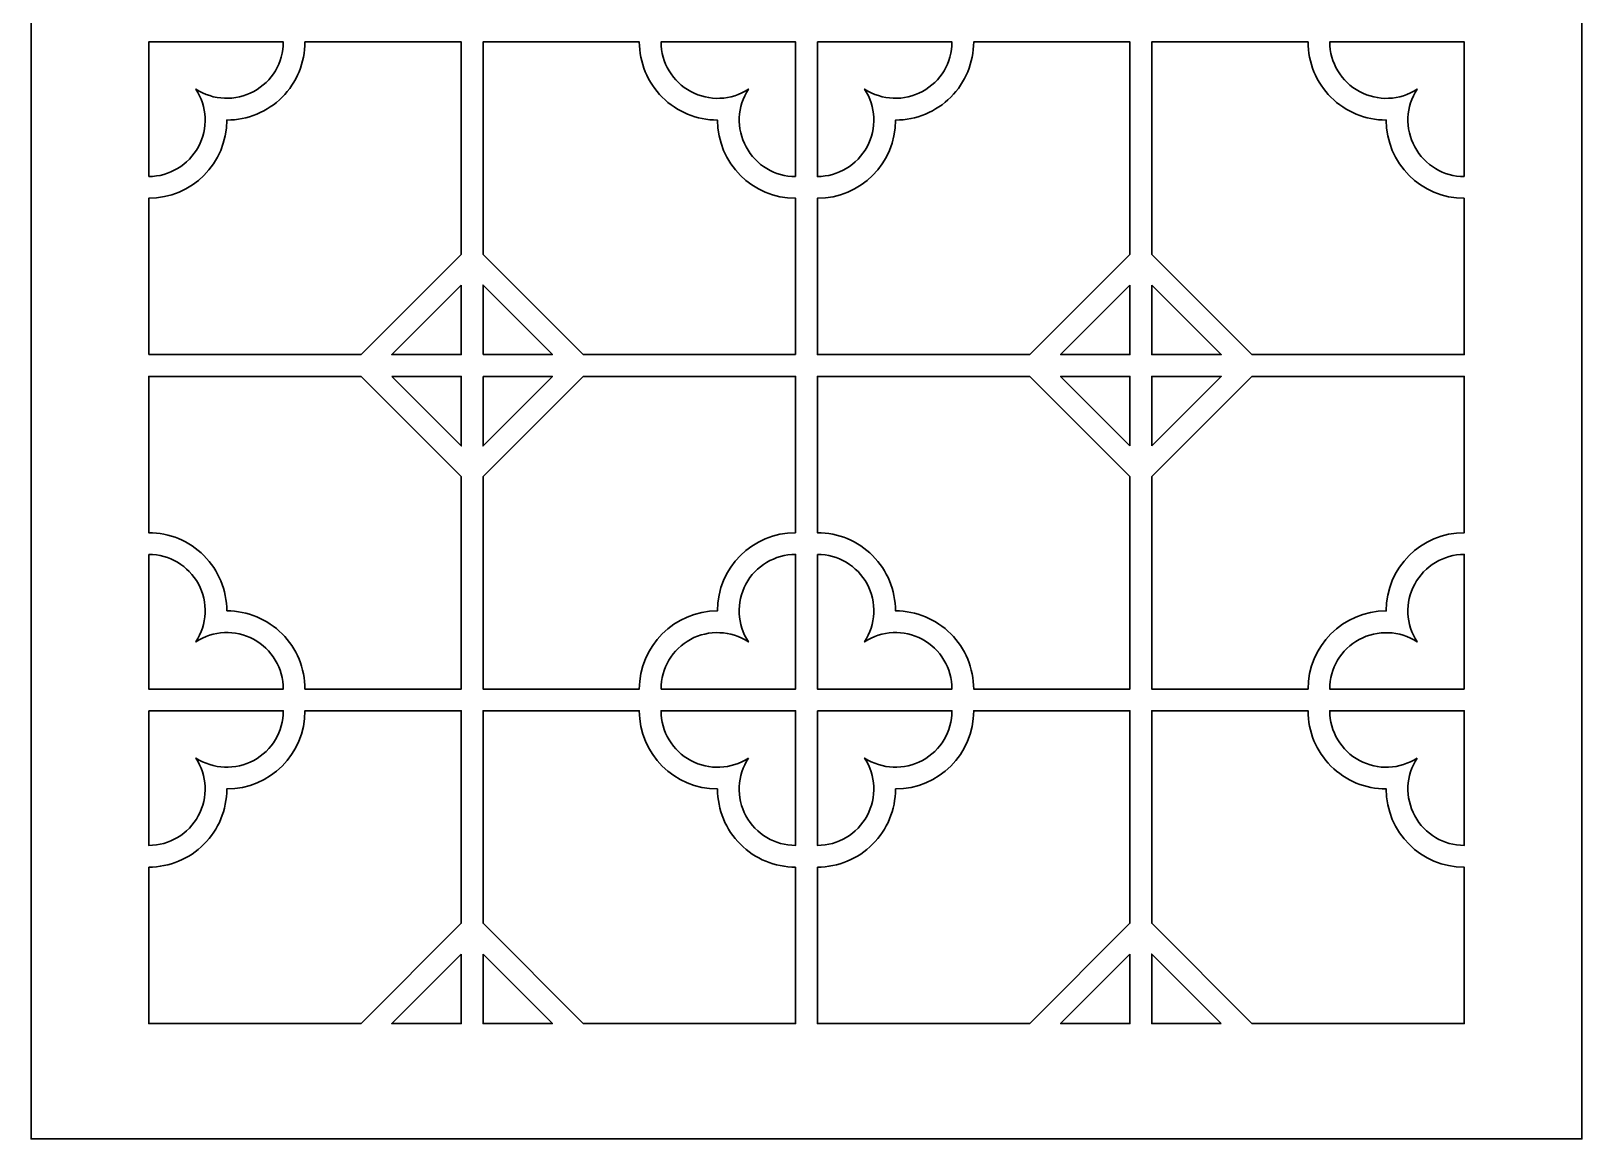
# Model space of a CAD drawing. Header units: centimetres. Extents: x -8.53 to -2.87, y 0.24 to 9.
# Drawn here: x -8.53 to -2.87, y 0.24 to 4.28 of the extents above; entities that cross this region are included whole.
import ezdxf

# ---------------------------------------------------------------- set-up
doc = ezdxf.new("R2010")
doc.units = ezdxf.units.CM
doc.header["$MEASUREMENT"] = 0
doc.layers.add('layer 1', color=7, linetype='Continuous')

msp = doc.modelspace()

# ---------------------------------------------------------------- linework, layer by layer
at = {"layer": 'layer 1', "color": 250, "lineweight": 30}
for points, knots in [([(-8.52545, 9.00077), (-8.52545, 9.00077), (-2.8683, 9.00077), (-2.8683, 9.00077), (-2.8683, 9.00077), (-2.8683, 9.00077), (-2.8683, 0.24004), (-2.8683, 0.24004), (-2.8683, 0.24004), (-2.8683, 0.24004), (-8.52545, 0.24004), (-8.52545, 0.24004), (-8.52545, 0.24004), (-8.52545, 0.24004), (-8.52545, 9.00077), (-8.52545, 9.00077)], [0, 0, 0, 0, 0.2, 0.2, 0.2, 0.2, 0.4, 0.4, 0.4, 0.4, 0.6, 0.6, 0.6, 0.6, 1, 1, 1, 1]), ([(-8.09632, 3.74932), (-8.02057, 3.74948), (-7.95101, 3.79116), (-7.91516, 3.85789), (-7.91516, 3.85789), (-7.87931, 3.92461), (-7.88246, 4.00488), (-7.92414, 4.06812), (-7.92414, 4.06812), (-7.86072, 4.02672), (-7.77969, 4.02344), (-7.71313, 4.05958), (-7.71313, 4.05958), (-7.64656, 4.09572), (-7.60518, 4.16456), (-7.60534, 4.2403), (-7.60534, 4.2403), (-7.60534, 4.2403), (-8.09632, 4.2403), (-8.09632, 4.2403), (-8.09632, 4.2403), (-8.09632, 4.2403), (-8.09632, 3.74932), (-8.09632, 3.74932)], [0, 0, 0, 0, 0.1428571, 0.1428571, 0.1428571, 0.1428571, 0.2857143, 0.2857143, 0.2857143, 0.2857143, 0.4285714, 0.4285714, 0.4285714, 0.4285714, 0.5714286, 0.5714286, 0.5714286, 0.5714286, 0.7142857, 0.7142857, 0.7142857, 0.7142857, 1, 1, 1, 1]), ([(-8.09632, 3.09996), (-8.09632, 3.09996), (-7.32138, 3.09996), (-7.32138, 3.09996), (-7.32138, 3.09996), (-7.32138, 3.09996), (-6.95599, 3.46537), (-6.95599, 3.46537), (-6.95599, 3.46537), (-6.95599, 3.46537), (-6.95599, 4.2403), (-6.95599, 4.2403), (-6.95599, 4.2403), (-6.95599, 4.2403), (-7.52615, 4.2403), (-7.52615, 4.2403), (-7.52615, 4.2403), (-7.5261, 4.16474), (-7.55607, 4.09226), (-7.60946, 4.0388), (-7.60946, 4.0388), (-7.66286, 3.98534), (-7.73567, 3.95528), (-7.81122, 3.95524), (-7.81122, 3.95524), (-7.81113, 3.79788), (-7.93896, 3.67023), (-8.09632, 3.67011), (-8.09632, 3.67011), (-8.09632, 3.67011), (-8.09632, 3.09996), (-8.09632, 3.09996)], [0, 0, 0, 0, 0.1111111, 0.1111111, 0.1111111, 0.1111111, 0.2222222, 0.2222222, 0.2222222, 0.2222222, 0.3333333, 0.3333333, 0.3333333, 0.3333333, 0.4444444, 0.4444444, 0.4444444, 0.4444444, 0.5555556, 0.5555556, 0.5555556, 0.5555556, 0.6666667, 0.6666667, 0.6666667, 0.6666667, 0.7777778, 0.7777778, 0.7777778, 0.7777778, 1, 1, 1, 1]), ([(-5.73646, 3.09996), (-5.73646, 3.09996), (-5.73646, 3.67011), (-5.73646, 3.67011), (-5.73646, 3.67011), (-5.89382, 3.67003), (-6.02145, 3.79788), (-6.02156, 3.95524), (-6.02156, 3.95524), (-6.09711, 3.95519), (-6.1696, 3.98515), (-6.22306, 4.03855), (-6.22306, 4.03855), (-6.27652, 4.09194), (-6.30658, 4.16474), (-6.30663, 4.2403), (-6.30663, 4.2403), (-6.30663, 4.2403), (-6.87679, 4.2403), (-6.87679, 4.2403), (-6.87679, 4.2403), (-6.87679, 4.2403), (-6.87679, 3.46537), (-6.87679, 3.46537), (-6.87679, 3.46537), (-6.87679, 3.46537), (-6.5114, 3.09996), (-6.5114, 3.09996), (-6.5114, 3.09996), (-6.5114, 3.09996), (-5.73646, 3.09996), (-5.73646, 3.09996)], [0, 0, 0, 0, 0.1111111, 0.1111111, 0.1111111, 0.1111111, 0.2222222, 0.2222222, 0.2222222, 0.2222222, 0.3333333, 0.3333333, 0.3333333, 0.3333333, 0.4444444, 0.4444444, 0.4444444, 0.4444444, 0.5555556, 0.5555556, 0.5555556, 0.5555556, 0.6666667, 0.6666667, 0.6666667, 0.6666667, 0.7777778, 0.7777778, 0.7777778, 0.7777778, 1, 1, 1, 1]), ([(-5.73646, 3.74932), (-5.73646, 3.74932), (-5.73646, 4.2403), (-5.73646, 4.2403), (-5.73646, 4.2403), (-5.73646, 4.2403), (-6.22744, 4.2403), (-6.22744, 4.2403), (-6.22744, 4.2403), (-6.22728, 4.16456), (-6.18559, 4.095), (-6.11887, 4.05915), (-6.11887, 4.05915), (-6.05214, 4.0233), (-5.97188, 4.02645), (-5.90863, 4.06812), (-5.90863, 4.06812), (-5.95003, 4.00469), (-5.95331, 3.92367), (-5.91718, 3.85711), (-5.91718, 3.85711), (-5.88104, 3.79054), (-5.8122, 3.74916), (-5.73646, 3.74932)], [0, 0, 0, 0, 0.1428571, 0.1428571, 0.1428571, 0.1428571, 0.2857143, 0.2857143, 0.2857143, 0.2857143, 0.4285714, 0.4285714, 0.4285714, 0.4285714, 0.5714286, 0.5714286, 0.5714286, 0.5714286, 0.7142857, 0.7142857, 0.7142857, 0.7142857, 1, 1, 1, 1]), ([(-5.65729, 4.2403), (-5.65729, 4.2403), (-5.65729, 3.74932), (-5.65729, 3.74932), (-5.65729, 3.74932), (-5.58155, 3.74948), (-5.51199, 3.79116), (-5.47614, 3.85788), (-5.47614, 3.85788), (-5.44029, 3.92461), (-5.44343, 4.00487), (-5.48511, 4.06812), (-5.48511, 4.06812), (-5.42168, 4.02672), (-5.34066, 4.02344), (-5.27409, 4.05958), (-5.27409, 4.05958), (-5.20753, 4.09571), (-5.16614, 4.16456), (-5.16631, 4.2403), (-5.16631, 4.2403), (-5.16631, 4.2403), (-5.65729, 4.2403), (-5.65729, 4.2403)], [0, 0, 0, 0, 0.1428571, 0.1428571, 0.1428571, 0.1428571, 0.2857143, 0.2857143, 0.2857143, 0.2857143, 0.4285714, 0.4285714, 0.4285714, 0.4285714, 0.5714286, 0.5714286, 0.5714286, 0.5714286, 0.7142857, 0.7142857, 0.7142857, 0.7142857, 1, 1, 1, 1]), ([(-4.88235, 3.09996), (-4.88235, 3.09996), (-5.65729, 3.09996), (-5.65729, 3.09996), (-5.65729, 3.09996), (-5.65729, 3.09996), (-5.65729, 3.67011), (-5.65729, 3.67011), (-5.65729, 3.67011), (-5.49973, 3.67023), (-5.3721, 3.79768), (-5.3722, 3.95524), (-5.3722, 3.95524), (-5.29654, 3.95528), (-5.224, 3.98537), (-5.17054, 4.0389), (-5.17054, 4.0389), (-5.11707, 4.09243), (-5.08706, 4.16464), (-5.08711, 4.2403), (-5.08711, 4.2403), (-5.08711, 4.2403), (-4.51695, 4.2403), (-4.51695, 4.2403), (-4.51695, 4.2403), (-4.51695, 4.2403), (-4.51695, 3.46537), (-4.51695, 3.46537), (-4.51695, 3.46537), (-4.51695, 3.46537), (-4.88235, 3.09996), (-4.88235, 3.09996)], [0, 0, 0, 0, 0.1111111, 0.1111111, 0.1111111, 0.1111111, 0.2222222, 0.2222222, 0.2222222, 0.2222222, 0.3333333, 0.3333333, 0.3333333, 0.3333333, 0.4444444, 0.4444444, 0.4444444, 0.4444444, 0.5555556, 0.5555556, 0.5555556, 0.5555556, 0.6666667, 0.6666667, 0.6666667, 0.6666667, 0.7777778, 0.7777778, 0.7777778, 0.7777778, 1, 1, 1, 1]), ([(-3.29744, 3.67011), (-3.45479, 3.67004), (-3.58242, 3.79788), (-3.58252, 3.95524), (-3.58252, 3.95524), (-3.65808, 3.95518), (-3.73057, 3.98515), (-3.78403, 4.03854), (-3.78403, 4.03854), (-3.83749, 4.09194), (-3.86755, 4.16474), (-3.86759, 4.2403), (-3.86759, 4.2403), (-3.86759, 4.2403), (-4.43777, 4.2403), (-4.43777, 4.2403), (-4.43777, 4.2403), (-4.43777, 4.2403), (-4.43777, 3.46537), (-4.43777, 3.46537), (-4.43777, 3.46537), (-4.43777, 3.46537), (-4.07235, 3.09996), (-4.07235, 3.09996), (-4.07235, 3.09996), (-4.07235, 3.09996), (-3.29744, 3.09996), (-3.29744, 3.09996), (-3.29744, 3.09996), (-3.29744, 3.09996), (-3.29744, 3.67011), (-3.29744, 3.67011)], [0, 0, 0, 0, 0.1111111, 0.1111111, 0.1111111, 0.1111111, 0.2222222, 0.2222222, 0.2222222, 0.2222222, 0.3333333, 0.3333333, 0.3333333, 0.3333333, 0.4444444, 0.4444444, 0.4444444, 0.4444444, 0.5555556, 0.5555556, 0.5555556, 0.5555556, 0.6666667, 0.6666667, 0.6666667, 0.6666667, 0.7777778, 0.7777778, 0.7777778, 0.7777778, 1, 1, 1, 1]), ([(-3.29744, 3.74932), (-3.29744, 3.74932), (-3.29744, 4.2403), (-3.29744, 4.2403), (-3.29744, 4.2403), (-3.29744, 4.2403), (-3.78841, 4.2403), (-3.78841, 4.2403), (-3.78841, 4.2403), (-3.78825, 4.16456), (-3.74657, 4.095), (-3.67985, 4.05915), (-3.67985, 4.05915), (-3.61312, 4.0233), (-3.53286, 4.02644), (-3.46961, 4.06812), (-3.46961, 4.06812), (-3.51101, 4.00469), (-3.51429, 3.92367), (-3.47816, 3.85711), (-3.47816, 3.85711), (-3.44202, 3.79054), (-3.37318, 3.74916), (-3.29744, 3.74932)], [0, 0, 0, 0, 0.1428571, 0.1428571, 0.1428571, 0.1428571, 0.2857143, 0.2857143, 0.2857143, 0.2857143, 0.4285714, 0.4285714, 0.4285714, 0.4285714, 0.5714286, 0.5714286, 0.5714286, 0.5714286, 0.7142857, 0.7142857, 0.7142857, 0.7142857, 1, 1, 1, 1]), ([(-6.95599, 3.35338), (-6.95599, 3.35338), (-6.95599, 3.09996), (-6.95599, 3.09996), (-6.95599, 3.09996), (-6.95599, 3.09996), (-7.20938, 3.09996), (-7.20938, 3.09996), (-7.20938, 3.09996), (-7.20938, 3.09996), (-6.95599, 3.35338), (-6.95599, 3.35338)], [0, 0, 0, 0, 0.25, 0.25, 0.25, 0.25, 0.5, 0.5, 0.5, 0.5, 1, 1, 1, 1]), ([(-6.87679, 3.09996), (-6.87679, 3.09996), (-6.87679, 3.35338), (-6.87679, 3.35338), (-6.87679, 3.35338), (-6.87679, 3.35338), (-6.62339, 3.09996), (-6.62339, 3.09996), (-6.62339, 3.09996), (-6.62339, 3.09996), (-6.87679, 3.09996), (-6.87679, 3.09996)], [0, 0, 0, 0, 0.25, 0.25, 0.25, 0.25, 0.5, 0.5, 0.5, 0.5, 1, 1, 1, 1]), ([(-4.51695, 3.35338), (-4.51695, 3.35338), (-4.51695, 3.09996), (-4.51695, 3.09996), (-4.51695, 3.09996), (-4.51695, 3.09996), (-4.77036, 3.09996), (-4.77036, 3.09996), (-4.77036, 3.09996), (-4.77036, 3.09996), (-4.51695, 3.35338), (-4.51695, 3.35338)], [0, 0, 0, 0, 0.25, 0.25, 0.25, 0.25, 0.5, 0.5, 0.5, 0.5, 1, 1, 1, 1]), ([(-4.43777, 3.35338), (-4.43777, 3.35338), (-4.18436, 3.09996), (-4.18436, 3.09996), (-4.18436, 3.09996), (-4.18436, 3.09996), (-4.43777, 3.09996), (-4.43777, 3.09996), (-4.43777, 3.09996), (-4.43777, 3.09996), (-4.43777, 3.35338), (-4.43777, 3.35338)], [0, 0, 0, 0, 0.25, 0.25, 0.25, 0.25, 0.5, 0.5, 0.5, 0.5, 1, 1, 1, 1]), ([(-7.81122, 2.16552), (-7.73567, 2.16557), (-7.66318, 2.1356), (-7.60972, 2.08221), (-7.60972, 2.08221), (-7.55626, 2.02882), (-7.52619, 1.95601), (-7.52615, 1.88045), (-7.52615, 1.88045), (-7.52615, 1.88045), (-6.95599, 1.88045), (-6.95599, 1.88045), (-6.95599, 1.88045), (-6.95599, 1.88045), (-6.95599, 2.65538), (-6.95599, 2.65538), (-6.95599, 2.65538), (-6.95599, 2.65538), (-7.32138, 3.02078), (-7.32138, 3.02078), (-7.32138, 3.02078), (-7.32138, 3.02078), (-8.09632, 3.02078), (-8.09632, 3.02078), (-8.09632, 3.02078), (-8.09632, 3.02078), (-8.09632, 2.45062), (-8.09632, 2.45062), (-8.09632, 2.45062), (-8.02073, 2.45063), (-7.94819, 2.42057), (-7.89473, 2.36713), (-7.89473, 2.36713), (-7.84128, 2.31367), (-7.81124, 2.24111), (-7.81122, 2.16552)], [0, 0, 0, 0, 0.1, 0.1, 0.1, 0.1, 0.2, 0.2, 0.2, 0.2, 0.3, 0.3, 0.3, 0.3, 0.4, 0.4, 0.4, 0.4, 0.5, 0.5, 0.5, 0.5, 0.6, 0.6, 0.6, 0.6, 0.7, 0.7, 0.7, 0.7, 0.8, 0.8, 0.8, 0.8, 1, 1, 1, 1]), ([(-7.20938, 3.02078), (-7.20938, 3.02078), (-6.95599, 3.02078), (-6.95599, 3.02078), (-6.95599, 3.02078), (-6.95599, 3.02078), (-6.95599, 2.76738), (-6.95599, 2.76738), (-6.95599, 2.76738), (-6.95599, 2.76738), (-7.20938, 3.02078), (-7.20938, 3.02078)], [0, 0, 0, 0, 0.25, 0.25, 0.25, 0.25, 0.5, 0.5, 0.5, 0.5, 1, 1, 1, 1]), ([(-5.73646, 2.45062), (-5.73646, 2.45062), (-5.73646, 3.02078), (-5.73646, 3.02078), (-5.73646, 3.02078), (-5.73646, 3.02078), (-6.5114, 3.02078), (-6.5114, 3.02078), (-6.5114, 3.02078), (-6.5114, 3.02078), (-6.87679, 2.65538), (-6.87679, 2.65538), (-6.87679, 2.65538), (-6.87679, 2.65538), (-6.87679, 1.88045), (-6.87679, 1.88045), (-6.87679, 1.88045), (-6.87679, 1.88045), (-6.30663, 1.88045), (-6.30663, 1.88045), (-6.30663, 1.88045), (-6.30672, 2.03779), (-6.17889, 2.16542), (-6.02156, 2.16552), (-6.02156, 2.16552), (-6.02166, 2.32287), (-5.89381, 2.45052), (-5.73646, 2.45062)], [0, 0, 0, 0, 0.125, 0.125, 0.125, 0.125, 0.25, 0.25, 0.25, 0.25, 0.375, 0.375, 0.375, 0.375, 0.5, 0.5, 0.5, 0.5, 0.625, 0.625, 0.625, 0.625, 0.75, 0.75, 0.75, 0.75, 1, 1, 1, 1]), ([(-6.87679, 3.02078), (-6.87679, 3.02078), (-6.62339, 3.02078), (-6.62339, 3.02078), (-6.62339, 3.02078), (-6.62339, 3.02078), (-6.87679, 2.76738), (-6.87679, 2.76738), (-6.87679, 2.76738), (-6.87679, 2.76738), (-6.87679, 3.02078), (-6.87679, 3.02078)], [0, 0, 0, 0, 0.25, 0.25, 0.25, 0.25, 0.5, 0.5, 0.5, 0.5, 1, 1, 1, 1]), ([(-4.51695, 2.65538), (-4.51695, 2.65538), (-4.88235, 3.02078), (-4.88235, 3.02078), (-4.88235, 3.02078), (-4.88235, 3.02078), (-5.65729, 3.02078), (-5.65729, 3.02078), (-5.65729, 3.02078), (-5.65729, 3.02078), (-5.65729, 2.45062), (-5.65729, 2.45062), (-5.65729, 2.45062), (-5.5817, 2.45063), (-5.50916, 2.42057), (-5.4557, 2.36713), (-5.4557, 2.36713), (-5.40225, 2.31367), (-5.37222, 2.24111), (-5.3722, 2.16552), (-5.3722, 2.16552), (-5.29664, 2.16557), (-5.22415, 2.13561), (-5.17069, 2.08221), (-5.17069, 2.08221), (-5.11722, 2.02882), (-5.08716, 1.95601), (-5.08711, 1.88045), (-5.08711, 1.88045), (-5.08711, 1.88045), (-4.51695, 1.88045), (-4.51695, 1.88045), (-4.51695, 1.88045), (-4.51695, 1.88045), (-4.51695, 2.65538), (-4.51695, 2.65538)], [0, 0, 0, 0, 0.1, 0.1, 0.1, 0.1, 0.2, 0.2, 0.2, 0.2, 0.3, 0.3, 0.3, 0.3, 0.4, 0.4, 0.4, 0.4, 0.5, 0.5, 0.5, 0.5, 0.6, 0.6, 0.6, 0.6, 0.7, 0.7, 0.7, 0.7, 0.8, 0.8, 0.8, 0.8, 1, 1, 1, 1]), ([(-4.51695, 2.76738), (-4.51695, 2.76738), (-4.51695, 3.02078), (-4.51695, 3.02078), (-4.51695, 3.02078), (-4.51695, 3.02078), (-4.77036, 3.02078), (-4.77036, 3.02078), (-4.77036, 3.02078), (-4.77036, 3.02078), (-4.51695, 2.76738), (-4.51695, 2.76738)], [0, 0, 0, 0, 0.25, 0.25, 0.25, 0.25, 0.5, 0.5, 0.5, 0.5, 1, 1, 1, 1]), ([(-4.43777, 2.65538), (-4.43777, 2.65538), (-4.43777, 1.88045), (-4.43777, 1.88045), (-4.43777, 1.88045), (-4.43777, 1.88045), (-3.86759, 1.88045), (-3.86759, 1.88045), (-3.86759, 1.88045), (-3.86769, 2.03779), (-3.73986, 2.16542), (-3.58252, 2.16552), (-3.58252, 2.16552), (-3.58262, 2.32287), (-3.45479, 2.45051), (-3.29744, 2.45062), (-3.29744, 2.45062), (-3.29744, 2.45062), (-3.29744, 3.02078), (-3.29744, 3.02078), (-3.29744, 3.02078), (-3.29744, 3.02078), (-4.07235, 3.02078), (-4.07235, 3.02078), (-4.07235, 3.02078), (-4.07235, 3.02078), (-4.43777, 2.65538), (-4.43777, 2.65538)], [0, 0, 0, 0, 0.125, 0.125, 0.125, 0.125, 0.25, 0.25, 0.25, 0.25, 0.375, 0.375, 0.375, 0.375, 0.5, 0.5, 0.5, 0.5, 0.625, 0.625, 0.625, 0.625, 0.75, 0.75, 0.75, 0.75, 1, 1, 1, 1]), ([(-4.43777, 2.76738), (-4.43777, 2.76738), (-4.18436, 3.02078), (-4.18436, 3.02078), (-4.18436, 3.02078), (-4.18436, 3.02078), (-4.43777, 3.02078), (-4.43777, 3.02078), (-4.43777, 3.02078), (-4.43777, 3.02078), (-4.43777, 2.76738), (-4.43777, 2.76738)], [0, 0, 0, 0, 0.25, 0.25, 0.25, 0.25, 0.5, 0.5, 0.5, 0.5, 1, 1, 1, 1]), ([(-8.09632, 2.37143), (-8.02075, 2.3716), (-7.95118, 2.33032), (-7.91512, 2.2639), (-7.91512, 2.2639), (-7.87907, 2.19749), (-7.88283, 2.11591), (-7.92414, 2.05263), (-7.92414, 2.05263), (-7.86104, 2.09421), (-7.78023, 2.09783), (-7.71366, 2.06206), (-7.71366, 2.06206), (-7.6471, 2.0263), (-7.60551, 1.95602), (-7.60534, 1.88045), (-7.60534, 1.88045), (-7.60534, 1.88045), (-8.09632, 1.88045), (-8.09632, 1.88045), (-8.09632, 1.88045), (-8.09632, 1.88045), (-8.09632, 2.37143), (-8.09632, 2.37143)], [0, 0, 0, 0, 0.1428571, 0.1428571, 0.1428571, 0.1428571, 0.2857143, 0.2857143, 0.2857143, 0.2857143, 0.4285714, 0.4285714, 0.4285714, 0.4285714, 0.5714286, 0.5714286, 0.5714286, 0.5714286, 0.7142857, 0.7142857, 0.7142857, 0.7142857, 1, 1, 1, 1]), ([(-6.22744, 1.88045), (-6.2276, 1.95602), (-6.18631, 2.02558), (-6.1199, 2.06164), (-6.1199, 2.06164), (-6.05349, 2.09769), (-5.97191, 2.09393), (-5.90863, 2.05263), (-5.90863, 2.05263), (-5.95021, 2.11573), (-5.95383, 2.19655), (-5.91806, 2.26311), (-5.91806, 2.26311), (-5.8823, 2.32967), (-5.81202, 2.37126), (-5.73646, 2.37143), (-5.73646, 2.37143), (-5.73646, 2.37143), (-5.73646, 1.88045), (-5.73646, 1.88045), (-5.73646, 1.88045), (-5.73646, 1.88045), (-6.22744, 1.88045), (-6.22744, 1.88045)], [0, 0, 0, 0, 0.1428571, 0.1428571, 0.1428571, 0.1428571, 0.2857143, 0.2857143, 0.2857143, 0.2857143, 0.4285714, 0.4285714, 0.4285714, 0.4285714, 0.5714286, 0.5714286, 0.5714286, 0.5714286, 0.7142857, 0.7142857, 0.7142857, 0.7142857, 1, 1, 1, 1]), ([(-5.65729, 2.37143), (-5.58172, 2.3716), (-5.51215, 2.33031), (-5.4761, 2.2639), (-5.4761, 2.2639), (-5.44004, 2.19749), (-5.4438, 2.11591), (-5.48511, 2.05263), (-5.48511, 2.05263), (-5.42201, 2.09421), (-5.34119, 2.09783), (-5.27463, 2.06207), (-5.27463, 2.06207), (-5.20806, 2.0263), (-5.16647, 1.95602), (-5.16631, 1.88045), (-5.16631, 1.88045), (-5.16631, 1.88045), (-5.65729, 1.88045), (-5.65729, 1.88045), (-5.65729, 1.88045), (-5.65729, 1.88045), (-5.65729, 2.37143), (-5.65729, 2.37143)], [0, 0, 0, 0, 0.1428571, 0.1428571, 0.1428571, 0.1428571, 0.2857143, 0.2857143, 0.2857143, 0.2857143, 0.4285714, 0.4285714, 0.4285714, 0.4285714, 0.5714286, 0.5714286, 0.5714286, 0.5714286, 0.7142857, 0.7142857, 0.7142857, 0.7142857, 1, 1, 1, 1]), ([(-3.29744, 1.88045), (-3.29744, 1.88045), (-3.29744, 2.37143), (-3.29744, 2.37143), (-3.29744, 2.37143), (-3.37318, 2.37126), (-3.44273, 2.32958), (-3.47857, 2.26286), (-3.47857, 2.26286), (-3.51442, 2.19614), (-3.51128, 2.11588), (-3.46961, 2.05263), (-3.46961, 2.05263), (-3.53304, 2.09403), (-3.61406, 2.09731), (-3.68062, 2.06117), (-3.68062, 2.06117), (-3.74719, 2.02503), (-3.78857, 1.9562), (-3.78841, 1.88045), (-3.78841, 1.88045), (-3.78841, 1.88045), (-3.29744, 1.88045), (-3.29744, 1.88045)], [0, 0, 0, 0, 0.1428571, 0.1428571, 0.1428571, 0.1428571, 0.2857143, 0.2857143, 0.2857143, 0.2857143, 0.4285714, 0.4285714, 0.4285714, 0.4285714, 0.5714286, 0.5714286, 0.5714286, 0.5714286, 0.7142857, 0.7142857, 0.7142857, 0.7142857, 1, 1, 1, 1]), ([(-8.09632, 1.80126), (-8.09632, 1.80126), (-8.09632, 1.31028), (-8.09632, 1.31028), (-8.09632, 1.31028), (-8.02057, 1.31044), (-7.95102, 1.35213), (-7.91517, 1.41885), (-7.91517, 1.41885), (-7.87932, 1.48558), (-7.88246, 1.56584), (-7.92414, 1.62909), (-7.92414, 1.62909), (-7.86072, 1.58769), (-7.7797, 1.58441), (-7.71313, 1.62055), (-7.71313, 1.62055), (-7.64656, 1.65668), (-7.60518, 1.72552), (-7.60534, 1.80126), (-7.60534, 1.80126), (-7.60534, 1.80126), (-8.09632, 1.80126), (-8.09632, 1.80126)], [0, 0, 0, 0, 0.1428571, 0.1428571, 0.1428571, 0.1428571, 0.2857143, 0.2857143, 0.2857143, 0.2857143, 0.4285714, 0.4285714, 0.4285714, 0.4285714, 0.5714286, 0.5714286, 0.5714286, 0.5714286, 0.7142857, 0.7142857, 0.7142857, 0.7142857, 1, 1, 1, 1]), ([(-8.09632, 1.2311), (-8.02066, 1.23114), (-7.94812, 1.26124), (-7.89465, 1.31477), (-7.89465, 1.31477), (-7.84119, 1.3683), (-7.81118, 1.44052), (-7.81122, 1.51618), (-7.81122, 1.51618), (-7.65368, 1.51629), (-7.52605, 1.64372), (-7.52615, 1.80126), (-7.52615, 1.80126), (-7.52615, 1.80126), (-6.95599, 1.80126), (-6.95599, 1.80126), (-6.95599, 1.80126), (-6.95599, 1.80126), (-6.95599, 1.02635), (-6.95599, 1.02635), (-6.95599, 1.02635), (-6.95599, 1.02635), (-7.32138, 0.66094), (-7.32138, 0.66094), (-7.32138, 0.66094), (-7.32138, 0.66094), (-8.09632, 0.66094), (-8.09632, 0.66094), (-8.09632, 0.66094), (-8.09632, 0.66094), (-8.09632, 1.2311), (-8.09632, 1.2311)], [0, 0, 0, 0, 0.1111111, 0.1111111, 0.1111111, 0.1111111, 0.2222222, 0.2222222, 0.2222222, 0.2222222, 0.3333333, 0.3333333, 0.3333333, 0.3333333, 0.4444444, 0.4444444, 0.4444444, 0.4444444, 0.5555556, 0.5555556, 0.5555556, 0.5555556, 0.6666667, 0.6666667, 0.6666667, 0.6666667, 0.7777778, 0.7777778, 0.7777778, 0.7777778, 1, 1, 1, 1]), ([(-5.73646, 1.2311), (-5.81205, 1.2311), (-5.88459, 1.26117), (-5.93806, 1.3146), (-5.93806, 1.3146), (-5.99151, 1.36804), (-6.02155, 1.44059), (-6.02156, 1.51618), (-6.02156, 1.51618), (-6.17889, 1.5161), (-6.30652, 1.64392), (-6.30663, 1.80126), (-6.30663, 1.80126), (-6.30663, 1.80126), (-6.87679, 1.80126), (-6.87679, 1.80126), (-6.87679, 1.80126), (-6.87679, 1.80126), (-6.87679, 1.02635), (-6.87679, 1.02635), (-6.87679, 1.02635), (-6.87679, 1.02635), (-6.5114, 0.66094), (-6.5114, 0.66094), (-6.5114, 0.66094), (-6.5114, 0.66094), (-5.73646, 0.66094), (-5.73646, 0.66094), (-5.73646, 0.66094), (-5.73646, 0.66094), (-5.73646, 1.2311), (-5.73646, 1.2311)], [0, 0, 0, 0, 0.1111111, 0.1111111, 0.1111111, 0.1111111, 0.2222222, 0.2222222, 0.2222222, 0.2222222, 0.3333333, 0.3333333, 0.3333333, 0.3333333, 0.4444444, 0.4444444, 0.4444444, 0.4444444, 0.5555556, 0.5555556, 0.5555556, 0.5555556, 0.6666667, 0.6666667, 0.6666667, 0.6666667, 0.7777778, 0.7777778, 0.7777778, 0.7777778, 1, 1, 1, 1]), ([(-5.90863, 1.62909), (-5.97173, 1.58751), (-6.05255, 1.58389), (-6.11911, 1.61965), (-6.11911, 1.61965), (-6.18568, 1.65542), (-6.22727, 1.7257), (-6.22744, 1.80126), (-6.22744, 1.80126), (-6.22744, 1.80126), (-5.73646, 1.80126), (-5.73646, 1.80126), (-5.73646, 1.80126), (-5.73646, 1.80126), (-5.73646, 1.31028), (-5.73646, 1.31028), (-5.73646, 1.31028), (-5.81202, 1.31012), (-5.88159, 1.35141), (-5.91764, 1.41782), (-5.91764, 1.41782), (-5.95369, 1.48423), (-5.94993, 1.56581), (-5.90863, 1.62909)], [0, 0, 0, 0, 0.1428571, 0.1428571, 0.1428571, 0.1428571, 0.2857143, 0.2857143, 0.2857143, 0.2857143, 0.4285714, 0.4285714, 0.4285714, 0.4285714, 0.5714286, 0.5714286, 0.5714286, 0.5714286, 0.7142857, 0.7142857, 0.7142857, 0.7142857, 1, 1, 1, 1]), ([(-5.65729, 1.80126), (-5.65729, 1.80126), (-5.65729, 1.31028), (-5.65729, 1.31028), (-5.65729, 1.31028), (-5.58155, 1.31044), (-5.51199, 1.35213), (-5.47614, 1.41885), (-5.47614, 1.41885), (-5.44029, 1.48558), (-5.44344, 1.56584), (-5.48511, 1.62909), (-5.48511, 1.62909), (-5.42168, 1.58769), (-5.34066, 1.58441), (-5.2741, 1.62054), (-5.2741, 1.62054), (-5.20753, 1.65668), (-5.16614, 1.72552), (-5.16631, 1.80126), (-5.16631, 1.80126), (-5.16631, 1.80126), (-5.65729, 1.80126), (-5.65729, 1.80126)], [0, 0, 0, 0, 0.1428571, 0.1428571, 0.1428571, 0.1428571, 0.2857143, 0.2857143, 0.2857143, 0.2857143, 0.4285714, 0.4285714, 0.4285714, 0.4285714, 0.5714286, 0.5714286, 0.5714286, 0.5714286, 0.7142857, 0.7142857, 0.7142857, 0.7142857, 1, 1, 1, 1]), ([(-5.65729, 1.2311), (-5.58163, 1.23114), (-5.50909, 1.26124), (-5.45563, 1.31477), (-5.45563, 1.31477), (-5.40216, 1.3683), (-5.37215, 1.44052), (-5.3722, 1.51618), (-5.3722, 1.51618), (-5.21465, 1.51628), (-5.08702, 1.64372), (-5.08711, 1.80126), (-5.08711, 1.80126), (-5.08711, 1.80126), (-4.51695, 1.80126), (-4.51695, 1.80126), (-4.51695, 1.80126), (-4.51695, 1.80126), (-4.51695, 1.02635), (-4.51695, 1.02635), (-4.51695, 1.02635), (-4.51695, 1.02635), (-4.88235, 0.66094), (-4.88235, 0.66094), (-4.88235, 0.66094), (-4.88235, 0.66094), (-5.65729, 0.66094), (-5.65729, 0.66094), (-5.65729, 0.66094), (-5.65729, 0.66094), (-5.65729, 1.2311), (-5.65729, 1.2311)], [0, 0, 0, 0, 0.1111111, 0.1111111, 0.1111111, 0.1111111, 0.2222222, 0.2222222, 0.2222222, 0.2222222, 0.3333333, 0.3333333, 0.3333333, 0.3333333, 0.4444444, 0.4444444, 0.4444444, 0.4444444, 0.5555556, 0.5555556, 0.5555556, 0.5555556, 0.6666667, 0.6666667, 0.6666667, 0.6666667, 0.7777778, 0.7777778, 0.7777778, 0.7777778, 1, 1, 1, 1]), ([(-4.07235, 0.66094), (-4.07235, 0.66094), (-4.43777, 1.02635), (-4.43777, 1.02635), (-4.43777, 1.02635), (-4.43777, 1.02635), (-4.43777, 1.80126), (-4.43777, 1.80126), (-4.43777, 1.80126), (-4.43777, 1.80126), (-3.86759, 1.80126), (-3.86759, 1.80126), (-3.86759, 1.80126), (-3.86758, 1.72564), (-3.83757, 1.65316), (-3.7841, 1.59968), (-3.7841, 1.59968), (-3.73061, 1.54623), (-3.65815, 1.51619), (-3.58252, 1.51618), (-3.58252, 1.51618), (-3.58242, 1.35863), (-3.45498, 1.231), (-3.29744, 1.2311), (-3.29744, 1.2311), (-3.29744, 1.2311), (-3.29744, 0.66094), (-3.29744, 0.66094), (-3.29744, 0.66094), (-3.29744, 0.66094), (-4.07235, 0.66094), (-4.07235, 0.66094)], [0, 0, 0, 0, 0.1111111, 0.1111111, 0.1111111, 0.1111111, 0.2222222, 0.2222222, 0.2222222, 0.2222222, 0.3333333, 0.3333333, 0.3333333, 0.3333333, 0.4444444, 0.4444444, 0.4444444, 0.4444444, 0.5555556, 0.5555556, 0.5555556, 0.5555556, 0.6666667, 0.6666667, 0.6666667, 0.6666667, 0.7777778, 0.7777778, 0.7777778, 0.7777778, 1, 1, 1, 1]), ([(-3.46961, 1.62909), (-3.51101, 1.56566), (-3.51428, 1.48464), (-3.47815, 1.41808), (-3.47815, 1.41808), (-3.44201, 1.35151), (-3.37318, 1.31013), (-3.29744, 1.31028), (-3.29744, 1.31028), (-3.29744, 1.31028), (-3.29744, 1.80126), (-3.29744, 1.80126), (-3.29744, 1.80126), (-3.29744, 1.80126), (-3.78841, 1.80126), (-3.78841, 1.80126), (-3.78841, 1.80126), (-3.78825, 1.72552), (-3.74656, 1.65597), (-3.67984, 1.62012), (-3.67984, 1.62012), (-3.61312, 1.58427), (-3.53286, 1.58742), (-3.46961, 1.62909)], [0, 0, 0, 0, 0.1428571, 0.1428571, 0.1428571, 0.1428571, 0.2857143, 0.2857143, 0.2857143, 0.2857143, 0.4285714, 0.4285714, 0.4285714, 0.4285714, 0.5714286, 0.5714286, 0.5714286, 0.5714286, 0.7142857, 0.7142857, 0.7142857, 0.7142857, 1, 1, 1, 1]), ([(-6.95599, 0.91435), (-6.95599, 0.91435), (-6.95599, 0.66094), (-6.95599, 0.66094), (-6.95599, 0.66094), (-6.95599, 0.66094), (-7.20938, 0.66094), (-7.20938, 0.66094), (-7.20938, 0.66094), (-7.20938, 0.66094), (-6.95599, 0.91435), (-6.95599, 0.91435)], [0, 0, 0, 0, 0.25, 0.25, 0.25, 0.25, 0.5, 0.5, 0.5, 0.5, 1, 1, 1, 1]), ([(-6.87679, 0.91435), (-6.87679, 0.91435), (-6.62339, 0.66094), (-6.62339, 0.66094), (-6.62339, 0.66094), (-6.62339, 0.66094), (-6.87679, 0.66094), (-6.87679, 0.66094), (-6.87679, 0.66094), (-6.87679, 0.66094), (-6.87679, 0.91435), (-6.87679, 0.91435)], [0, 0, 0, 0, 0.25, 0.25, 0.25, 0.25, 0.5, 0.5, 0.5, 0.5, 1, 1, 1, 1]), ([(-4.51695, 0.91435), (-4.51695, 0.91435), (-4.51695, 0.66094), (-4.51695, 0.66094), (-4.51695, 0.66094), (-4.51695, 0.66094), (-4.77036, 0.66094), (-4.77036, 0.66094), (-4.77036, 0.66094), (-4.77036, 0.66094), (-4.51695, 0.91435), (-4.51695, 0.91435)], [0, 0, 0, 0, 0.25, 0.25, 0.25, 0.25, 0.5, 0.5, 0.5, 0.5, 1, 1, 1, 1]), ([(-4.18436, 0.66094), (-4.18436, 0.66094), (-4.43777, 0.91435), (-4.43777, 0.91435), (-4.43777, 0.91435), (-4.43777, 0.91435), (-4.43777, 0.66094), (-4.43777, 0.66094), (-4.43777, 0.66094), (-4.43777, 0.66094), (-4.18436, 0.66094), (-4.18436, 0.66094)], [0, 0, 0, 0, 0.25, 0.25, 0.25, 0.25, 0.5, 0.5, 0.5, 0.5, 1, 1, 1, 1])]:
    msp.add_open_spline(points, degree=3, knots=knots, dxfattribs=at)

doc.saveas('drawing.dxf')
